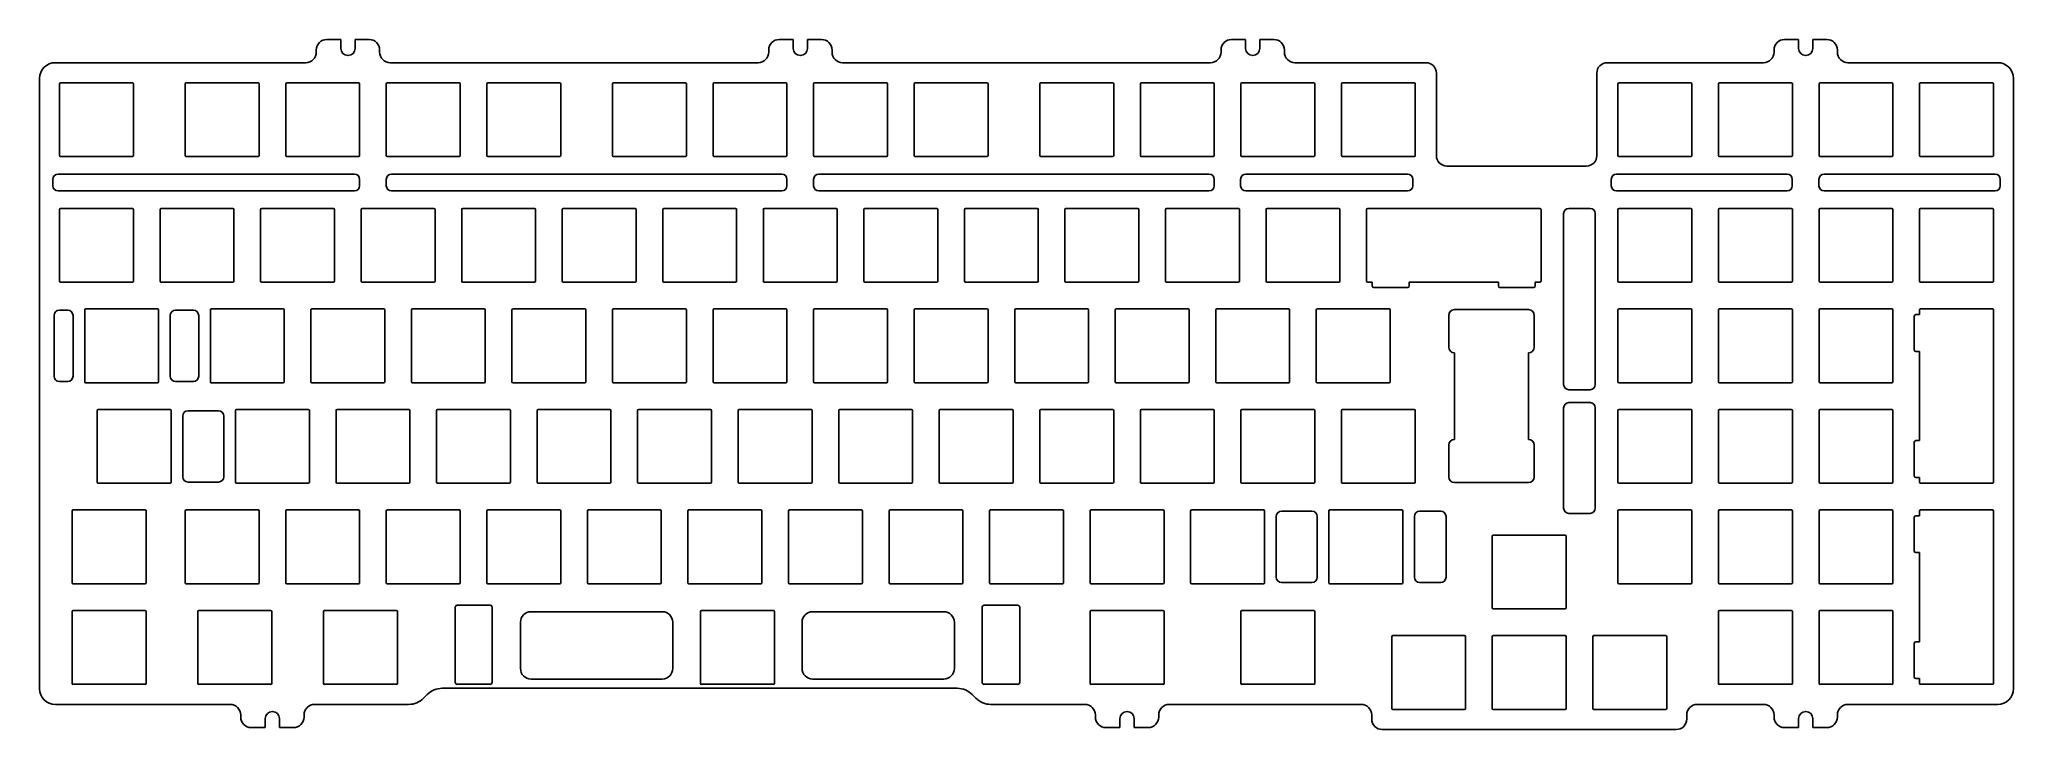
# Model space of a CAD drawing. Header units: millimetres. Extents: x -1 to 373, y -101 to 29.
import ezdxf

# ---------------------------------------------------------------- set-up
doc = ezdxf.new("R2010")
doc.units = ezdxf.units.MM

msp = doc.modelspace()

# ---------------------------------------------------------------- linework, layer by layer
at = {"color": 7, "linetype": 'Continuous', "lineweight": 25}
for p, q in [((51.18, 27.09), (51.18, 27.49)), ((55.83, 29.49), (53.18, 29.49)), ((55.83, 27.79), (55.83, 29.49)), ((61.18, 29.49), (58.53, 29.49)), ((58.53, 29.49), (58.53, 27.79)), ((63.18, 27.49), (63.18, 27.09)), ((136.89, 27.09), (136.89, 27.49)), ((141.54, 29.49), (138.89, 29.49)), ((141.54, 27.79), (141.54, 29.49)), ((146.89, 29.49), (144.24, 29.49)), ((144.24, 29.49), (144.24, 27.79)), ((148.89, 27.49), (148.89, 27.09)), ((222.6, 27.09), (222.6, 27.49)), ((227.25, 29.49), (224.6, 29.49)), ((227.25, 27.79), (227.25, 29.49)), ((232.6, 29.49), (229.95, 29.49)), ((229.95, 29.49), (229.95, 27.79)), ((234.6, 27.49), (234.6, 27.09)), ((327.38, 27.09), (327.38, 27.49)), ((332.02, 29.49), (329.38, 29.49)), ((332.02, 27.79), (332.02, 29.49)), ((337.38, 29.49), (334.73, 29.49)), ((334.73, 29.49), (334.73, 27.79)), ((339.38, 27.49), (339.38, 27.09)), ((49.18, 25.09), (1.73, 25.09)), ((134.89, 25.09), (65.18, 25.09)), ((220.6, 25.09), (150.89, 25.09)), ((261.41, 25.09), (236.6, 25.09)), ((263.41, 7.49), (263.41, 23.09)), ((293.8, 23.09), (293.8, 7.49)), ((325.38, 25.09), (295.8, 25.09)), ((369.75, 25.09), (341.38, 25.09)), ((-1.27, 22.09), (-1.27, -93.53)), ((2.52, 7.49), (2.52, 21.09)), ((2.73, 21.29), (16.32, 21.29)), ((16.52, 21.09), (16.52, 7.49)), ((26.34, 7.49), (26.34, 21.09)), ((26.54, 21.29), (40.14, 21.29)), ((40.34, 21.09), (40.34, 7.49)), ((45.39, 7.49), (45.39, 21.09)), ((45.59, 21.29), (59.19, 21.29)), ((59.39, 21.09), (59.39, 7.49)), ((64.44, 7.49), (64.44, 21.09)), ((64.64, 21.29), (78.24, 21.29)), ((78.44, 21.09), (78.44, 7.49)), ((83.49, 7.49), (83.49, 21.09)), ((83.69, 21.29), (97.29, 21.29)), ((97.49, 21.09), (97.49, 7.49)), ((107.3, 7.49), (107.3, 21.09)), ((107.5, 21.29), (121.1, 21.29)), ((121.3, 21.09), (121.3, 7.49)), ((126.35, 7.49), (126.35, 21.09)), ((126.55, 21.29), (140.15, 21.29)), ((140.35, 21.09), (140.35, 7.49)), ((145.4, 7.49), (145.4, 21.09)), ((145.6, 21.29), (159.2, 21.29)), ((159.4, 21.09), (159.4, 7.49)), ((164.45, 7.49), (164.45, 21.09)), ((164.65, 21.29), (178.25, 21.29)), ((178.45, 21.09), (178.45, 7.49)), ((188.26, 7.49), (188.26, 21.09)), ((188.46, 21.29), (202.06, 21.29)), ((202.26, 21.09), (202.26, 7.49)), ((207.31, 7.49), (207.31, 21.09)), ((207.51, 21.29), (221.11, 21.29)), ((221.31, 21.09), (221.31, 7.49)), ((226.36, 7.49), (226.36, 21.09)), ((226.56, 21.29), (240.16, 21.29)), ((240.36, 21.09), (240.36, 7.49)), ((245.41, 7.49), (245.41, 21.09)), ((245.61, 21.29), (259.21, 21.29)), ((259.41, 21.09), (259.41, 7.49)), ((297.8, 7.49), (297.8, 21.09)), ((298, 21.29), (311.6, 21.29)), ((311.8, 21.09), (311.8, 7.49)), ((316.85, 7.49), (316.85, 21.09)), ((317.05, 21.29), (330.65, 21.29)), ((330.85, 21.09), (330.85, 7.49)), ((335.9, 7.49), (335.9, 21.09)), ((336.1, 21.29), (349.7, 21.29)), ((349.9, 21.09), (349.9, 7.49)), ((354.95, 7.49), (354.95, 21.09)), ((355.15, 21.29), (368.75, 21.29)), ((368.95, 21.09), (368.95, 7.49)), ((372.75, -93.53), (372.75, 22.09)), ((2.25, 3.98), (58.39, 3.98)), ((16.32, 7.29), (2.73, 7.29)), ((40.14, 7.29), (26.54, 7.29)), ((59.19, 7.29), (45.59, 7.29)), ((78.24, 7.29), (64.64, 7.29)), ((65.43, 3.98), (139.35, 3.98)), ((97.29, 7.29), (83.69, 7.29)), ((121.1, 7.29), (107.5, 7.29)), ((140.15, 7.29), (126.55, 7.29)), ((159.2, 7.29), (145.6, 7.29)), ((146.4, 3.98), (220.31, 3.98)), ((178.25, 7.29), (164.65, 7.29)), ((202.06, 7.29), (188.46, 7.29)), ((221.11, 7.29), (207.51, 7.29)), ((240.16, 7.29), (226.56, 7.29)), ((227.31, 3.98), (257.94, 3.98)), ((259.21, 7.29), (245.61, 7.29)), ((291.8, 5.49), (265.41, 5.49)), ((297.54, 3.98), (329.84, 3.98)), ((311.6, 7.29), (298, 7.29)), ((330.65, 7.29), (317.05, 7.29)), ((349.7, 7.29), (336.1, 7.29)), ((336.88, 3.98), (369.25, 3.98)), ((368.75, 7.29), (355.15, 7.29)), ((1.25, 1.78), (1.25, 2.98)), ((58.39, 0.78), (2.25, 0.78)), ((59.39, 2.98), (59.39, 1.78)), ((64.43, 1.78), (64.43, 2.98)), ((139.35, 0.78), (65.43, 0.78)), ((140.35, 2.98), (140.35, 1.78)), ((145.4, 1.78), (145.4, 2.98)), ((220.31, 0.78), (146.4, 0.78)), ((221.31, 2.98), (221.31, 1.78)), ((226.31, 1.78), (226.31, 2.98)), ((257.94, 0.78), (227.31, 0.78)), ((258.94, 2.98), (258.94, 1.78)), ((296.54, 1.78), (296.54, 2.98)), ((329.84, 0.78), (297.54, 0.78)), ((330.84, 2.98), (330.84, 1.78)), ((335.88, 1.78), (335.88, 2.98)), ((369.25, 0.78), (336.88, 0.78)), ((370.25, 2.98), (370.25, 1.78)), ((2.52, -16.32), (2.52, -2.73)), ((2.73, -2.52), (16.32, -2.52)), ((16.52, -2.73), (16.52, -16.32)), ((21.57, -16.32), (21.57, -2.73)), ((21.77, -2.52), (35.38, -2.52)), ((35.58, -2.73), (35.58, -16.32)), ((40.62, -16.32), (40.62, -2.73)), ((40.83, -2.52), (54.42, -2.52)), ((54.62, -2.73), (54.62, -16.32)), ((59.67, -16.32), (59.67, -2.73)), ((59.88, -2.52), (73.47, -2.52)), ((73.67, -2.73), (73.67, -16.32)), ((78.72, -16.32), (78.72, -2.73)), ((78.92, -2.52), (92.53, -2.52)), ((92.72, -2.73), (92.72, -16.32)), ((97.78, -16.32), (97.78, -2.73)), ((97.97, -2.52), (111.58, -2.52)), ((111.78, -2.73), (111.78, -16.32)), ((116.83, -16.32), (116.83, -2.73)), ((117.03, -2.52), (130.62, -2.52)), ((130.82, -2.73), (130.82, -16.32)), ((135.88, -16.32), (135.88, -2.73)), ((136.07, -2.52), (149.68, -2.52)), ((149.88, -2.73), (149.88, -16.32)), ((154.93, -16.32), (154.93, -2.73)), ((155.12, -2.52), (168.72, -2.52)), ((168.93, -2.73), (168.93, -16.32)), ((173.97, -16.32), (173.97, -2.73)), ((174.18, -2.52), (187.78, -2.52)), ((187.97, -2.73), (187.97, -16.32)), ((193.03, -16.32), (193.03, -2.73)), ((193.22, -2.52), (206.82, -2.52)), ((207.03, -2.73), (207.03, -16.32)), ((212.07, -16.32), (212.07, -2.73)), ((212.28, -2.52), (225.88, -2.52)), ((226.07, -2.73), (226.07, -16.32)), ((231.12, -16.32), (231.12, -2.73)), ((231.32, -2.52), (244.93, -2.52)), ((245.12, -2.73), (245.12, -16.32)), ((250.18, -16.32), (250.18, -2.73)), ((250.38, -2.52), (283.02, -2.52)), ((283.23, -2.73), (283.23, -16.32)), ((287.51, -35.88), (287.51, -3.52)), ((288.51, -2.52), (292.51, -2.52)), ((293.51, -3.52), (293.51, -35.88)), ((297.8, -16.32), (297.8, -2.73)), ((298, -2.52), (311.6, -2.52)), ((311.8, -2.73), (311.8, -16.32)), ((316.85, -16.32), (316.85, -2.73)), ((317.05, -2.52), (330.65, -2.52)), ((330.85, -2.73), (330.85, -16.32)), ((335.9, -16.32), (335.9, -2.73)), ((336.1, -2.52), (349.7, -2.52)), ((349.9, -2.73), (349.9, -16.32)), ((354.95, -16.32), (354.95, -2.73)), ((355.15, -2.52), (368.75, -2.52)), ((368.95, -2.73), (368.95, -16.32)), ((16.32, -16.52), (2.73, -16.52)), ((35.38, -16.52), (21.77, -16.52)), ((54.42, -16.52), (40.83, -16.52)), ((73.47, -16.52), (59.88, -16.52)), ((92.53, -16.52), (78.92, -16.52)), ((111.58, -16.52), (97.97, -16.52)), ((130.62, -16.52), (117.03, -16.52)), ((149.68, -16.52), (136.07, -16.52)), ((168.72, -16.52), (155.12, -16.52)), ((187.78, -16.52), (174.18, -16.52)), ((206.82, -16.52), (193.22, -16.52)), ((225.88, -16.52), (212.28, -16.52)), ((244.93, -16.52), (231.32, -16.52)), ((251.26, -16.52), (250.38, -16.52)), ((251.26, -17.23), (251.26, -16.52)), ((257.96, -17.52), (251.56, -17.52)), ((275.14, -16.52), (258.26, -16.52)), ((258.26, -16.52), (258.26, -17.23)), ((275.14, -17.23), (275.14, -16.52)), ((281.84, -17.52), (275.44, -17.52)), ((283.02, -16.52), (282.14, -16.52)), ((282.14, -16.52), (282.14, -17.23)), ((311.6, -16.52), (298, -16.52)), ((330.65, -16.52), (317.05, -16.52)), ((349.7, -16.52), (336.1, -16.52)), ((368.75, -16.52), (355.15, -16.52)), ((2.49, -21.82), (4.09, -21.82)), ((7.29, -35.38), (7.29, -21.77)), ((7.49, -21.57), (21.09, -21.57)), ((21.29, -21.77), (21.29, -35.38)), ((24.49, -21.82), (27.9, -21.82)), ((31.1, -35.38), (31.1, -21.77)), ((31.3, -21.57), (44.9, -21.57)), ((45.1, -21.77), (45.1, -35.38)), ((50.15, -35.38), (50.15, -21.77)), ((50.35, -21.57), (63.95, -21.57)), ((64.15, -21.77), (64.15, -35.38)), ((69.2, -35.38), (69.2, -21.77)), ((69.4, -21.57), (83, -21.57)), ((83.2, -21.77), (83.2, -35.38)), ((88.25, -35.38), (88.25, -21.77)), ((88.45, -21.57), (102.05, -21.57)), ((102.25, -21.77), (102.25, -35.38)), ((107.3, -35.38), (107.3, -21.77)), ((107.5, -21.57), (121.1, -21.57)), ((121.3, -21.77), (121.3, -35.38)), ((126.35, -35.38), (126.35, -21.77)), ((126.55, -21.57), (140.15, -21.57)), ((140.35, -21.77), (140.35, -35.38)), ((145.4, -35.38), (145.4, -21.77)), ((145.6, -21.57), (159.2, -21.57)), ((159.4, -21.77), (159.4, -35.38)), ((164.45, -35.38), (164.45, -21.77)), ((164.65, -21.57), (178.25, -21.57)), ((178.45, -21.77), (178.45, -35.38)), ((183.5, -35.38), (183.5, -21.77)), ((183.7, -21.57), (197.3, -21.57)), ((197.5, -21.77), (197.5, -35.38)), ((202.55, -35.38), (202.55, -21.77)), ((202.75, -21.57), (216.35, -21.57)), ((216.55, -21.77), (216.55, -35.38)), ((221.6, -35.38), (221.6, -21.77)), ((221.8, -21.57), (235.4, -21.57)), ((235.6, -21.77), (235.6, -35.38)), ((240.65, -21.77), (240.65, -35.38)), ((254.45, -21.57), (240.85, -21.57)), ((254.65, -35.38), (254.65, -21.77)), ((280.84, -21.7), (266.84, -21.7)), ((297.8, -35.38), (297.8, -21.77)), ((298, -21.57), (311.6, -21.57)), ((311.8, -21.77), (311.8, -35.38)), ((316.85, -35.38), (316.85, -21.77)), ((317.05, -21.57), (330.65, -21.57)), ((330.85, -21.77), (330.85, -35.38)), ((335.9, -35.38), (335.9, -21.77)), ((336.1, -21.57), (349.7, -21.57)), ((349.9, -21.77), (349.9, -35.38)), ((354.95, -22.66), (354.95, -21.77)), ((355.15, -21.57), (368.75, -21.57)), ((368.95, -21.77), (368.95, -54.42)), ((1.49, -34.33), (1.49, -22.82)), ((5.09, -22.82), (5.09, -34.33)), ((23.49, -34.33), (23.49, -22.82)), ((28.9, -22.82), (28.9, -34.33)), ((265.74, -22.8), (265.74, -28.8)), ((281.94, -28.8), (281.94, -22.8)), ((353.95, -29.36), (353.95, -22.96)), ((354.25, -22.66), (354.95, -22.66)), ((266.84, -29.9), (266.84, -46.3)), ((280.84, -46.3), (280.84, -29.9)), ((354.95, -29.66), (354.25, -29.66)), ((354.95, -46.54), (354.95, -29.66)), ((4.09, -35.33), (2.49, -35.33)), ((21.09, -35.58), (7.49, -35.58)), ((27.9, -35.33), (24.49, -35.33)), ((44.9, -35.58), (31.3, -35.58)), ((63.95, -35.58), (50.35, -35.58)), ((83, -35.58), (69.4, -35.58)), ((102.05, -35.58), (88.45, -35.58)), ((121.1, -35.58), (107.5, -35.58)), ((140.15, -35.58), (126.55, -35.58)), ((159.2, -35.58), (145.6, -35.58)), ((178.25, -35.58), (164.65, -35.58)), ((197.3, -35.58), (183.7, -35.58)), ((216.35, -35.58), (202.75, -35.58)), ((235.4, -35.58), (221.8, -35.58)), ((240.85, -35.58), (254.45, -35.58)), ((292.51, -36.88), (288.51, -36.88)), ((311.6, -35.58), (298, -35.58)), ((330.65, -35.58), (317.05, -35.58)), ((349.7, -35.58), (336.1, -35.58)), ((9.67, -40.83), (9.67, -54.42)), ((23.47, -40.62), (9.87, -40.62)), ((23.67, -54.42), (23.67, -40.83)), ((26.87, -40.88), (32.66, -40.88)), ((35.86, -54.42), (35.86, -40.83)), ((36.06, -40.62), (49.66, -40.62)), ((49.86, -40.83), (49.86, -54.42)), ((54.91, -54.42), (54.91, -40.83)), ((55.11, -40.62), (68.71, -40.62)), ((68.91, -40.83), (68.91, -54.42)), ((73.96, -54.42), (73.96, -40.83)), ((74.16, -40.62), (87.76, -40.62)), ((87.96, -40.83), (87.96, -54.42)), ((93.01, -54.42), (93.01, -40.83)), ((93.21, -40.62), (106.81, -40.62)), ((107.01, -40.83), (107.01, -54.42)), ((112.06, -54.42), (112.06, -40.83)), ((112.26, -40.62), (125.86, -40.62)), ((126.06, -40.83), (126.06, -54.42)), ((131.11, -54.42), (131.11, -40.83)), ((131.31, -40.62), (144.91, -40.62)), ((145.11, -40.83), (145.11, -54.42)), ((150.16, -54.42), (150.16, -40.83)), ((150.36, -40.62), (163.96, -40.62)), ((164.16, -40.83), (164.16, -54.42)), ((169.21, -54.42), (169.21, -40.83)), ((169.41, -40.62), (183.01, -40.62)), ((183.21, -40.83), (183.21, -54.42)), ((188.26, -54.42), (188.26, -40.83)), ((188.46, -40.62), (202.06, -40.62)), ((202.26, -40.83), (202.26, -54.42)), ((207.31, -54.42), (207.31, -40.83)), ((207.51, -40.62), (221.11, -40.62)), ((221.31, -40.83), (221.31, -54.42)), ((226.36, -54.42), (226.36, -40.83)), ((226.56, -40.62), (240.16, -40.62)), ((240.36, -40.83), (240.36, -54.42)), ((245.41, -40.83), (245.41, -54.42)), ((259.21, -40.62), (245.61, -40.62)), ((259.41, -54.42), (259.41, -40.83)), ((287.51, -59.33), (287.51, -40.33)), ((288.51, -39.33), (292.51, -39.33)), ((293.51, -40.33), (293.51, -59.33)), ((297.8, -54.42), (297.8, -40.83)), ((298, -40.62), (311.6, -40.62)), ((311.8, -40.83), (311.8, -54.42)), ((316.85, -54.42), (316.85, -40.83)), ((317.05, -40.62), (330.65, -40.62)), ((330.85, -40.83), (330.85, -54.42)), ((335.9, -54.42), (335.9, -40.83)), ((336.1, -40.62), (349.7, -40.62)), ((349.9, -40.83), (349.9, -54.42)), ((25.87, -53.38), (25.87, -41.88)), ((33.66, -41.88), (33.66, -53.38)), ((265.74, -47.4), (265.74, -53.4)), ((281.94, -53.4), (281.94, -47.4)), ((353.95, -53.24), (353.95, -46.84)), ((354.25, -46.54), (354.95, -46.54)), ((9.87, -54.62), (23.47, -54.62)), ((32.66, -54.38), (26.87, -54.38)), ((49.66, -54.62), (36.06, -54.62)), ((68.71, -54.62), (55.11, -54.62)), ((87.76, -54.62), (74.16, -54.62)), ((106.81, -54.62), (93.21, -54.62)), ((125.86, -54.62), (112.26, -54.62)), ((144.91, -54.62), (131.31, -54.62)), ((163.96, -54.62), (150.36, -54.62)), ((183.01, -54.62), (169.41, -54.62)), ((202.06, -54.62), (188.46, -54.62)), ((221.11, -54.62), (207.51, -54.62)), ((240.16, -54.62), (226.56, -54.62)), ((245.61, -54.62), (259.21, -54.62)), ((266.84, -54.5), (280.84, -54.5)), ((311.6, -54.62), (298, -54.62)), ((330.65, -54.62), (317.05, -54.62)), ((349.7, -54.62), (336.1, -54.62)), ((354.95, -53.54), (354.25, -53.54)), ((354.95, -54.42), (354.95, -53.54)), ((368.75, -54.62), (355.15, -54.62)), ((18.71, -59.67), (5.11, -59.67)), ((40.14, -59.67), (26.54, -59.67)), ((45.59, -59.67), (59.19, -59.67)), ((64.64, -59.67), (78.24, -59.67)), ((83.69, -59.67), (97.29, -59.67)), ((102.74, -59.67), (116.34, -59.67)), ((121.79, -59.67), (135.39, -59.67)), ((140.84, -59.67), (154.44, -59.67)), ((159.89, -59.67), (173.49, -59.67)), ((178.94, -59.67), (192.54, -59.67)), ((197.99, -59.67), (211.59, -59.67)), ((217.04, -59.67), (230.64, -59.67)), ((243.23, -59.67), (256.83, -59.67)), ((298, -59.67), (311.6, -59.67)), ((317.05, -59.67), (330.65, -59.67)), ((336.1, -59.67), (349.7, -59.67)), ((355.15, -59.67), (368.75, -59.67)), ((4.91, -59.88), (4.91, -73.47)), ((18.91, -73.47), (18.91, -59.88)), ((26.34, -59.88), (26.34, -73.47)), ((40.34, -73.47), (40.34, -59.88)), ((45.39, -73.47), (45.39, -59.88)), ((59.39, -59.88), (59.39, -73.47)), ((64.44, -73.47), (64.44, -59.88)), ((78.44, -59.88), (78.44, -73.47)), ((83.49, -73.47), (83.49, -59.88)), ((97.49, -59.88), (97.49, -73.47)), ((102.54, -73.47), (102.54, -59.88)), ((116.54, -59.88), (116.54, -73.47)), ((121.59, -73.47), (121.59, -59.88)), ((135.59, -59.88), (135.59, -73.47)), ((140.64, -73.47), (140.64, -59.88)), ((154.64, -59.88), (154.64, -73.47)), ((159.69, -73.47), (159.69, -59.88)), ((173.69, -59.88), (173.69, -73.47)), ((178.74, -73.47), (178.74, -59.88)), ((192.74, -59.88), (192.74, -73.47)), ((197.79, -73.47), (197.79, -59.88)), ((211.79, -59.88), (211.79, -73.47)), ((216.84, -73.47), (216.84, -59.88)), ((230.84, -59.88), (230.84, -73.47)), ((233.04, -72.42), (233.04, -60.92)), ((234.04, -59.92), (239.83, -59.92)), ((240.83, -60.92), (240.83, -72.42)), ((243.03, -73.47), (243.03, -59.88)), ((257.03, -59.88), (257.03, -73.47)), ((259.23, -72.42), (259.23, -60.92)), ((260.23, -59.92), (264.23, -59.92)), ((265.23, -60.92), (265.23, -72.42)), ((292.51, -60.33), (288.51, -60.33)), ((297.8, -73.47), (297.8, -59.88)), ((311.8, -59.88), (311.8, -73.47)), ((316.85, -73.47), (316.85, -59.88)), ((330.85, -59.88), (330.85, -73.47)), ((335.9, -73.47), (335.9, -59.88)), ((349.9, -59.88), (349.9, -73.47)), ((353.95, -67.46), (353.95, -61.06)), ((354.25, -60.76), (354.95, -60.76)), ((354.95, -60.76), (354.95, -59.88)), ((368.95, -59.88), (368.95, -92.53)), ((273.99, -78.24), (273.99, -64.64)), ((274.19, -64.44), (287.79, -64.44)), ((287.99, -64.64), (287.99, -78.24)), ((354.95, -67.76), (354.25, -67.76)), ((354.95, -84.64), (354.95, -67.76)), ((5.11, -73.67), (18.71, -73.67)), ((26.54, -73.67), (40.14, -73.67)), ((59.19, -73.67), (45.59, -73.67)), ((78.24, -73.67), (64.64, -73.67)), ((97.29, -73.67), (83.69, -73.67)), ((116.34, -73.67), (102.74, -73.67)), ((135.39, -73.67), (121.79, -73.67)), ((154.44, -73.67), (140.84, -73.67)), ((173.49, -73.67), (159.89, -73.67)), ((192.54, -73.67), (178.94, -73.67)), ((211.59, -73.67), (197.99, -73.67)), ((230.64, -73.67), (217.04, -73.67)), ((239.83, -73.42), (234.04, -73.42)), ((256.83, -73.67), (243.23, -73.67)), ((264.23, -73.42), (260.23, -73.42)), ((311.6, -73.67), (298, -73.67)), ((330.65, -73.67), (317.05, -73.67)), ((349.7, -73.67), (336.1, -73.67)), ((77.49, -78.12), (77.49, -92.33)), ((77.89, -77.72), (84.09, -77.72)), ((84.49, -92.33), (84.49, -78.12)), ((177.32, -92.33), (177.32, -78.12)), ((177.72, -77.72), (184.05, -77.72)), ((184.45, -92.33), (184.45, -78.12)), ((287.79, -78.44), (274.19, -78.44)), ((4.91, -78.92), (4.91, -92.53)), ((18.71, -78.72), (5.11, -78.72)), ((18.91, -92.53), (18.91, -78.92)), ((28.72, -78.92), (28.72, -92.53)), ((42.52, -78.72), (28.92, -78.72)), ((42.72, -92.53), (42.72, -78.92)), ((52.53, -78.92), (52.53, -92.53)), ((66.33, -78.72), (52.73, -78.72)), ((66.53, -92.53), (66.53, -78.92)), ((89.86, -89.72), (89.86, -80.97)), ((91.86, -78.97), (116.72, -78.97)), ((118.72, -89.72), (118.72, -80.97)), ((123.97, -78.92), (123.97, -92.53)), ((137.77, -78.72), (124.17, -78.72)), ((137.97, -92.53), (137.97, -78.92)), ((143.22, -89.72), (143.22, -80.97)), ((145.22, -78.97), (170.07, -78.97)), ((172.07, -80.97), (172.07, -89.72)), ((197.79, -78.92), (197.79, -92.53)), ((211.59, -78.72), (197.99, -78.72)), ((211.79, -92.53), (211.79, -78.92)), ((226.36, -78.92), (226.36, -92.53)), ((240.16, -78.72), (226.56, -78.72)), ((240.36, -92.53), (240.36, -78.92)), ((316.85, -78.92), (316.85, -92.53)), ((330.65, -78.72), (317.05, -78.72)), ((330.85, -92.53), (330.85, -78.92)), ((335.9, -78.92), (335.9, -92.53)), ((349.7, -78.72), (336.1, -78.72)), ((349.9, -92.53), (349.9, -78.92)), ((254.94, -97.29), (254.94, -83.69)), ((255.14, -83.49), (268.74, -83.49)), ((268.94, -83.69), (268.94, -97.29)), ((273.99, -97.29), (273.99, -83.69)), ((274.19, -83.49), (287.79, -83.49)), ((287.99, -83.69), (287.99, -97.29)), ((293.04, -97.29), (293.04, -83.69)), ((293.24, -83.49), (306.84, -83.49)), ((307.04, -83.69), (307.04, -97.29)), ((353.95, -91.34), (353.95, -84.94)), ((354.25, -84.64), (354.95, -84.64)), ((5.11, -92.72), (18.71, -92.72)), ((28.92, -92.72), (42.52, -92.72)), ((52.73, -92.72), (66.33, -92.72)), ((75.03, -93.47), (172.62, -93.47)), ((77.89, -92.72), (84.09, -92.72)), ((116.72, -91.72), (91.86, -91.72)), ((124.17, -92.72), (137.77, -92.72)), ((170.07, -91.72), (145.22, -91.72)), ((177.72, -92.72), (184.05, -92.72)), ((197.99, -92.72), (211.59, -92.72)), ((226.56, -92.72), (240.16, -92.72)), ((317.05, -92.72), (330.65, -92.72)), ((336.1, -92.72), (349.7, -92.72)), ((354.95, -91.64), (354.25, -91.64)), ((354.95, -92.53), (354.95, -91.64)), ((368.75, -92.72), (355.15, -92.72)), ((1.73, -96.53), (34.86, -96.53)), ((50.86, -96.53), (68.67, -96.53)), ((71.5, -95.35), (72.2, -94.65)), ((175.45, -94.65), (176.15, -95.35)), ((178.98, -96.53), (196.79, -96.53)), ((212.79, -96.53), (249.14, -96.53)), ((312.84, -96.53), (325.38, -96.53)), ((341.38, -96.53), (369.75, -96.53)), ((36.86, -98.92), (36.86, -98.53)), ((38.86, -100.92), (41.51, -100.92)), ((41.51, -100.92), (41.51, -99.22)), ((44.21, -99.22), (44.21, -100.92)), ((44.21, -100.92), (46.86, -100.92)), ((48.86, -98.53), (48.86, -98.92)), ((198.79, -98.92), (198.79, -98.53)), ((200.79, -100.92), (203.44, -100.92)), ((203.44, -100.92), (203.44, -99.22)), ((206.14, -99.22), (206.14, -100.92)), ((206.14, -100.92), (208.79, -100.92)), ((210.79, -98.53), (210.79, -98.92)), ((251.14, -98.53), (251.14, -99.29)), ((268.74, -97.49), (255.14, -97.49)), ((287.79, -97.49), (274.19, -97.49)), ((306.84, -97.49), (293.24, -97.49)), ((310.84, -99.29), (310.84, -98.53)), ((327.38, -98.92), (327.38, -98.53)), ((329.38, -100.92), (332.02, -100.92)), ((332.02, -100.92), (332.02, -99.22)), ((334.73, -99.22), (334.73, -100.92)), ((334.73, -100.92), (337.38, -100.92)), ((339.38, -98.53), (339.38, -98.92)), ((253.14, -101.29), (308.84, -101.29))]:
    msp.add_line(p, q, dxfattribs=at)
for centre, radius, start, end in [((49.18, 27.09), 2, 270, 0), ((53.18, 27.49), 2, 90, 180), ((57.18, 27.79), 1.35, 180, 0), ((61.18, 27.49), 2, 0, 90), ((65.18, 27.09), 2, 180, 270), ((134.89, 27.09), 2, 270, 0), ((138.89, 27.49), 2, 90, 180), ((142.89, 27.79), 1.35, 180, 0), ((146.89, 27.49), 2, 0, 90), ((150.89, 27.09), 2, 180, 270), ((220.6, 27.09), 2, 270, 0), ((224.6, 27.49), 2, 90, 180), ((228.6, 27.79), 1.35, 180, 0), ((232.6, 27.49), 2, 0, 90), ((236.6, 27.09), 2, 180, 270), ((325.38, 27.09), 2, 270, 0), ((329.38, 27.49), 2, 90, 180), ((333.38, 27.79), 1.35, 180, 0), ((337.38, 27.49), 2, 0, 90), ((341.38, 27.09), 2, 180, 270), ((1.73, 22.09), 3, 90, 180), ((261.41, 23.09), 2, 0, 90), ((295.8, 23.09), 2, 90, 180), ((369.75, 22.09), 3, 0, 90), ((2.73, 21.09), 0.2, 90, 180), ((16.32, 21.09), 0.2, 0, 90), ((26.54, 21.09), 0.2, 90, 180), ((40.14, 21.09), 0.2, 0, 90), ((45.59, 21.09), 0.2, 90, 180), ((59.19, 21.09), 0.2, 0, 90), ((64.64, 21.09), 0.2, 90, 180), ((78.24, 21.09), 0.2, 0, 90), ((83.69, 21.09), 0.2, 90, 180), ((97.29, 21.09), 0.2, 0, 90), ((107.5, 21.09), 0.2, 90, 180), ((121.1, 21.09), 0.2, 0, 90), ((126.55, 21.09), 0.2, 90, 180), ((140.15, 21.09), 0.2, 0, 90), ((145.6, 21.09), 0.2, 90, 180), ((159.2, 21.09), 0.2, 0, 90), ((164.65, 21.09), 0.2, 90, 180), ((178.25, 21.09), 0.2, 0, 90), ((188.46, 21.09), 0.2, 90, 180), ((202.06, 21.09), 0.2, 0, 90), ((207.51, 21.09), 0.2, 90, 180), ((221.11, 21.09), 0.2, 0, 90), ((226.56, 21.09), 0.2, 90, 180), ((240.16, 21.09), 0.2, 0, 90), ((245.61, 21.09), 0.2, 90, 180), ((259.21, 21.09), 0.2, 0, 90), ((298, 21.09), 0.2, 90, 180), ((311.6, 21.09), 0.2, 0, 90), ((317.05, 21.09), 0.2, 90, 180), ((330.65, 21.09), 0.2, 0, 90), ((336.1, 21.09), 0.2, 90, 180), ((349.7, 21.09), 0.2, 0, 90), ((355.15, 21.09), 0.2, 90, 180), ((368.75, 21.09), 0.2, 0, 90), ((2.73, 7.49), 0.2, 180, 270), ((16.32, 7.49), 0.2, 270, 0), ((26.54, 7.49), 0.2, 180, 270), ((40.14, 7.49), 0.2, 270, 0), ((45.59, 7.49), 0.2, 180, 270), ((59.19, 7.49), 0.2, 270, 0), ((64.64, 7.49), 0.2, 180, 270), ((78.24, 7.49), 0.2, 270, 0), ((83.69, 7.49), 0.2, 180, 270), ((97.29, 7.49), 0.2, 270, 0), ((107.5, 7.49), 0.2, 180, 270), ((121.1, 7.49), 0.2, 270, 0), ((126.55, 7.49), 0.2, 180, 270), ((140.15, 7.49), 0.2, 270, 0), ((145.6, 7.49), 0.2, 180, 270), ((159.2, 7.49), 0.2, 270, 0), ((164.65, 7.49), 0.2, 180, 270), ((178.25, 7.49), 0.2, 270, 0), ((188.46, 7.49), 0.2, 180, 270), ((202.06, 7.49), 0.2, 270, 0), ((207.51, 7.49), 0.2, 180, 270), ((221.11, 7.49), 0.2, 270, 0), ((226.56, 7.49), 0.2, 180, 270), ((240.16, 7.49), 0.2, 270, 0), ((245.61, 7.49), 0.2, 180, 270), ((259.21, 7.49), 0.2, 270, 0), ((265.41, 7.49), 2, 180, 270), ((291.8, 7.49), 2, 270, 0), ((298, 7.49), 0.2, 180, 270), ((311.6, 7.49), 0.2, 270, 0), ((317.05, 7.49), 0.2, 180, 270), ((330.65, 7.49), 0.2, 270, 0), ((336.1, 7.49), 0.2, 180, 270), ((349.7, 7.49), 0.2, 270, 0), ((355.15, 7.49), 0.2, 180, 270), ((368.75, 7.49), 0.2, 270, 0), ((2.25, 2.98), 1, 90, 180), ((58.39, 2.98), 1, 0, 90), ((65.43, 2.98), 1, 90, 180), ((139.35, 2.98), 1, 0, 90), ((146.4, 2.98), 1, 90, 180), ((220.31, 2.98), 1, 0, 90), ((227.31, 2.98), 1, 90, 180), ((257.94, 2.98), 1, 0, 90), ((297.54, 2.98), 1, 90, 180), ((329.84, 2.98), 1, 0, 90), ((336.88, 2.98), 1, 90, 180), ((369.25, 2.98), 1, 0, 90), ((2.25, 1.78), 1, 180, 270), ((58.39, 1.78), 1, 270, 0), ((65.43, 1.78), 1, 180, 270), ((139.35, 1.78), 1, 270, 0), ((146.4, 1.78), 1, 180, 270), ((220.31, 1.78), 1, 270, 0), ((227.31, 1.78), 1, 180, 270), ((257.94, 1.78), 1, 270, 0), ((297.54, 1.78), 1, 180, 270), ((329.84, 1.78), 1, 270, 0), ((336.88, 1.78), 1, 180, 270), ((369.25, 1.78), 1, 270, 0), ((2.73, -2.73), 0.2, 90, 180), ((16.32, -2.73), 0.2, 0, 90), ((21.77, -2.73), 0.2, 90, 180), ((35.38, -2.73), 0.2, 0, 90), ((40.83, -2.73), 0.2, 90, 180), ((54.42, -2.73), 0.2, 0, 90), ((59.88, -2.73), 0.2, 90, 180), ((73.47, -2.73), 0.2, 0, 90), ((78.92, -2.73), 0.2, 90, 180), ((92.53, -2.73), 0.2, 0, 90), ((97.97, -2.73), 0.2, 90, 180), ((111.58, -2.73), 0.2, 0, 90), ((117.03, -2.73), 0.2, 90, 180), ((130.62, -2.73), 0.2, 0, 90), ((136.07, -2.73), 0.2, 90, 180), ((149.68, -2.73), 0.2, 0, 90), ((155.12, -2.73), 0.2, 90, 180), ((168.72, -2.73), 0.2, 0, 90), ((174.18, -2.73), 0.2, 90, 180), ((187.78, -2.73), 0.2, 0, 90), ((193.22, -2.73), 0.2, 90, 180), ((206.82, -2.73), 0.2, 0, 90), ((212.28, -2.73), 0.2, 90, 180), ((225.88, -2.73), 0.2, 0, 90), ((231.32, -2.73), 0.2, 90, 180), ((244.93, -2.73), 0.2, 0, 90), ((250.38, -2.73), 0.2, 90, 180), ((283.02, -2.73), 0.2, 0, 90), ((288.51, -3.52), 1, 90, 180), ((292.51, -3.52), 1, 0, 90), ((298, -2.73), 0.2, 90, 180), ((311.6, -2.73), 0.2, 0, 90), ((317.05, -2.73), 0.2, 90, 180), ((330.65, -2.73), 0.2, 0, 90), ((336.1, -2.73), 0.2, 90, 180), ((349.7, -2.73), 0.2, 0, 90), ((355.15, -2.73), 0.2, 90, 180), ((368.75, -2.73), 0.2, 0, 90), ((2.73, -16.32), 0.2, 180, 270), ((16.32, -16.32), 0.2, 270, 0), ((21.77, -16.32), 0.2, 180, 270), ((35.38, -16.32), 0.2, 270, 0), ((40.83, -16.32), 0.2, 180, 270), ((54.42, -16.32), 0.2, 270, 0), ((59.88, -16.32), 0.2, 180, 270), ((73.47, -16.32), 0.2, 270, 0), ((78.92, -16.32), 0.2, 180, 270), ((92.53, -16.32), 0.2, 270, 0), ((97.97, -16.32), 0.2, 180, 270), ((111.58, -16.32), 0.2, 270, 0), ((117.03, -16.32), 0.2, 180, 270), ((130.62, -16.32), 0.2, 270, 0), ((136.07, -16.32), 0.2, 180, 270), ((149.68, -16.32), 0.2, 270, 0), ((155.12, -16.32), 0.2, 180, 270), ((168.72, -16.32), 0.2, 270, 0), ((174.18, -16.32), 0.2, 180, 270), ((187.78, -16.32), 0.2, 270, 0), ((193.22, -16.32), 0.2, 180, 270), ((206.82, -16.32), 0.2, 270, 0), ((212.28, -16.32), 0.2, 180, 270), ((225.88, -16.32), 0.2, 270, 0), ((231.32, -16.32), 0.2, 180, 270), ((244.93, -16.32), 0.2, 270, 0), ((250.38, -16.32), 0.2, 180, 270), ((251.56, -17.23), 0.3, 180, 270), ((257.96, -17.23), 0.3, 270, 0), ((275.44, -17.23), 0.3, 180, 270), ((281.84, -17.23), 0.3, 270, 0), ((283.02, -16.32), 0.2, 270, 0), ((298, -16.32), 0.2, 180, 270), ((311.6, -16.32), 0.2, 270, 0), ((317.05, -16.32), 0.2, 180, 270), ((330.65, -16.32), 0.2, 270, 0), ((336.1, -16.32), 0.2, 180, 270), ((349.7, -16.32), 0.2, 270, 0), ((355.15, -16.32), 0.2, 180, 270), ((368.75, -16.32), 0.2, 270, 0), ((2.49, -22.82), 1, 90, 180), ((4.09, -22.82), 1, 0, 90), ((7.49, -21.77), 0.2, 90, 180), ((21.09, -21.77), 0.2, 0, 90), ((24.49, -22.82), 1, 90, 180), ((27.9, -22.82), 1, 0, 90), ((31.3, -21.77), 0.2, 90, 180), ((44.9, -21.77), 0.2, 0, 90), ((50.35, -21.77), 0.2, 90, 180), ((63.95, -21.77), 0.2, 0, 90), ((69.4, -21.77), 0.2, 90, 180), ((83, -21.77), 0.2, 0, 90), ((88.45, -21.77), 0.2, 90, 180), ((102.05, -21.77), 0.2, 0, 90), ((107.5, -21.77), 0.2, 90, 180), ((121.1, -21.77), 0.2, 0, 90), ((126.55, -21.77), 0.2, 90, 180), ((140.15, -21.77), 0.2, 0, 90), ((145.6, -21.77), 0.2, 90, 180), ((159.2, -21.77), 0.2, 0, 90), ((164.65, -21.77), 0.2, 90, 180), ((178.25, -21.77), 0.2, 0, 90), ((183.7, -21.77), 0.2, 90, 180), ((197.3, -21.77), 0.2, 0, 90), ((202.75, -21.77), 0.2, 90, 180), ((216.35, -21.77), 0.2, 0, 90), ((221.8, -21.77), 0.2, 90, 180), ((235.4, -21.77), 0.2, 0, 90), ((240.85, -21.77), 0.2, 90, 180), ((254.45, -21.77), 0.2, 0, 90), ((266.84, -22.8), 1.1, 90, 180), ((280.84, -22.8), 1.1, 0, 90), ((298, -21.77), 0.2, 90, 180), ((311.6, -21.77), 0.2, 0, 90), ((317.05, -21.77), 0.2, 90, 180), ((330.65, -21.77), 0.2, 0, 90), ((336.1, -21.77), 0.2, 90, 180), ((349.7, -21.77), 0.2, 0, 90), ((355.15, -21.77), 0.2, 90, 180), ((368.75, -21.77), 0.2, 0, 90), ((354.25, -22.96), 0.3, 90, 180), ((266.84, -28.8), 1.1, 180, 270), ((280.84, -28.8), 1.1, 270, 0), ((354.25, -29.36), 0.3, 180, 270), ((2.49, -34.33), 1, 180, 270), ((4.09, -34.33), 1, 270, 0), ((7.49, -35.38), 0.2, 180, 270), ((21.09, -35.38), 0.2, 270, 0), ((24.49, -34.33), 1, 180, 270), ((27.9, -34.33), 1, 270, 0), ((31.3, -35.38), 0.2, 180, 270), ((44.9, -35.38), 0.2, 270, 0), ((50.35, -35.38), 0.2, 180, 270), ((63.95, -35.38), 0.2, 270, 0), ((69.4, -35.38), 0.2, 180, 270), ((83, -35.38), 0.2, 270, 0), ((88.45, -35.38), 0.2, 180, 270), ((102.05, -35.38), 0.2, 270, 0), ((107.5, -35.38), 0.2, 180, 270), ((121.1, -35.38), 0.2, 270, 0), ((126.55, -35.38), 0.2, 180, 270), ((140.15, -35.38), 0.2, 270, 0), ((145.6, -35.38), 0.2, 180, 270), ((159.2, -35.38), 0.2, 270, 0), ((164.65, -35.38), 0.2, 180, 270), ((178.25, -35.38), 0.2, 270, 0), ((183.7, -35.38), 0.2, 180, 270), ((197.3, -35.38), 0.2, 270, 0), ((202.75, -35.38), 0.2, 180, 270), ((216.35, -35.38), 0.2, 270, 0), ((221.8, -35.38), 0.2, 180, 270), ((235.4, -35.38), 0.2, 270, 0), ((240.85, -35.38), 0.2, 180, 270), ((254.45, -35.38), 0.2, 270, 360), ((288.51, -35.88), 1, 180, 270), ((292.51, -35.88), 1, 270, 0), ((298, -35.38), 0.2, 180, 270), ((311.6, -35.38), 0.2, 270, 0), ((317.05, -35.38), 0.2, 180, 270), ((330.65, -35.38), 0.2, 270, 0), ((336.1, -35.38), 0.2, 180, 270), ((349.7, -35.38), 0.2, 270, 0), ((9.87, -40.83), 0.2, 90, 180), ((23.47, -40.83), 0.2, 0, 90), ((26.87, -41.88), 1, 90, 180), ((32.66, -41.88), 1, 0, 90), ((36.06, -40.83), 0.2, 90, 180), ((49.66, -40.83), 0.2, 0, 90), ((55.11, -40.83), 0.2, 90, 180), ((68.71, -40.83), 0.2, 0, 90), ((74.16, -40.83), 0.2, 90, 180), ((87.76, -40.83), 0.2, 0, 90), ((93.21, -40.83), 0.2, 90, 180), ((106.81, -40.83), 0.2, 0, 90), ((112.26, -40.83), 0.2, 90, 180), ((125.86, -40.83), 0.2, 0, 90), ((131.31, -40.83), 0.2, 90, 180), ((144.91, -40.83), 0.2, 0, 90), ((150.36, -40.83), 0.2, 90, 180), ((163.96, -40.83), 0.2, 0, 90), ((169.41, -40.83), 0.2, 90, 180), ((183.01, -40.83), 0.2, 0, 90), ((188.46, -40.83), 0.2, 90, 180), ((202.06, -40.83), 0.2, 0, 90), ((207.51, -40.83), 0.2, 90, 180), ((221.11, -40.83), 0.2, 0, 90), ((226.56, -40.83), 0.2, 90, 180), ((240.16, -40.83), 0.2, 0, 90), ((245.61, -40.83), 0.2, 90, 180), ((259.21, -40.83), 0.2, 0, 90), ((288.51, -40.33), 1, 90, 180), ((292.51, -40.33), 1, 0, 90), ((298, -40.83), 0.2, 90, 180), ((311.6, -40.83), 0.2, 0, 90), ((317.05, -40.83), 0.2, 90, 180), ((330.65, -40.83), 0.2, 0, 90), ((336.1, -40.83), 0.2, 90, 180), ((349.7, -40.83), 0.2, 0, 90), ((266.84, -47.4), 1.1, 90, 180), ((280.84, -47.4), 1.1, 0, 90), ((354.25, -46.84), 0.3, 90, 180), ((9.87, -54.42), 0.2, 180, 270), ((23.47, -54.42), 0.2, 270, 360), ((26.87, -53.38), 1, 180, 270), ((32.66, -53.38), 1, 270, 0), ((36.06, -54.42), 0.2, 180, 270), ((49.66, -54.42), 0.2, 270, 0), ((55.11, -54.42), 0.2, 180, 270), ((68.71, -54.42), 0.2, 270, 0), ((74.16, -54.42), 0.2, 180, 270), ((87.76, -54.42), 0.2, 270, 0), ((93.21, -54.42), 0.2, 180, 270), ((106.81, -54.42), 0.2, 270, 0), ((112.26, -54.42), 0.2, 180, 270), ((125.86, -54.42), 0.2, 270, 0), ((131.31, -54.42), 0.2, 180, 270), ((144.91, -54.42), 0.2, 270, 0), ((150.36, -54.42), 0.2, 180, 270), ((163.96, -54.42), 0.2, 270, 0), ((169.41, -54.42), 0.2, 180, 270), ((183.01, -54.42), 0.2, 270, 0), ((188.46, -54.42), 0.2, 180, 270), ((202.06, -54.42), 0.2, 270, 0), ((207.51, -54.42), 0.2, 180, 270), ((221.11, -54.42), 0.2, 270, 0), ((226.56, -54.42), 0.2, 180, 270), ((240.16, -54.42), 0.2, 270, 0), ((245.61, -54.42), 0.2, 180, 270), ((259.21, -54.42), 0.2, 270, 0), ((266.84, -53.4), 1.1, 180, 270), ((280.84, -53.4), 1.1, 270, 0), ((298, -54.42), 0.2, 180, 270), ((311.6, -54.42), 0.2, 270, 0), ((317.05, -54.42), 0.2, 180, 270), ((330.65, -54.42), 0.2, 270, 0), ((336.1, -54.42), 0.2, 180, 270), ((349.7, -54.42), 0.2, 270, 0), ((354.25, -53.24), 0.3, 180, 270), ((355.15, -54.42), 0.2, 180, 270), ((368.75, -54.42), 0.2, 270, 0), ((5.11, -59.88), 0.2, 90, 180), ((18.71, -59.88), 0.2, 0, 90), ((26.54, -59.88), 0.2, 90, 180), ((40.14, -59.88), 0.2, 0, 90), ((45.59, -59.88), 0.2, 90, 180), ((59.19, -59.88), 0.2, 0, 90), ((64.64, -59.88), 0.2, 90, 180), ((78.24, -59.88), 0.2, 0, 90), ((83.69, -59.88), 0.2, 90, 180), ((97.29, -59.88), 0.2, 0, 90), ((102.74, -59.88), 0.2, 90, 180), ((116.34, -59.88), 0.2, 0, 90), ((121.79, -59.88), 0.2, 90, 180), ((135.39, -59.88), 0.2, 0, 90), ((140.84, -59.88), 0.2, 90, 180), ((154.44, -59.88), 0.2, 0, 90), ((159.89, -59.88), 0.2, 90, 180), ((173.49, -59.88), 0.2, 0, 90), ((178.94, -59.88), 0.2, 90, 180), ((192.54, -59.88), 0.2, 0, 90), ((197.99, -59.88), 0.2, 90, 180), ((211.59, -59.88), 0.2, 0, 90), ((217.04, -59.88), 0.2, 90, 180), ((230.64, -59.88), 0.2, 0, 90), ((243.23, -59.88), 0.2, 90, 180), ((256.83, -59.88), 0.2, 0, 90), ((288.51, -59.33), 1, 180, 270), ((292.51, -59.33), 1, 270, 0), ((298, -59.88), 0.2, 90, 180), ((311.6, -59.88), 0.2, 0, 90), ((317.05, -59.88), 0.2, 90, 180), ((330.65, -59.88), 0.2, 0, 90), ((336.1, -59.88), 0.2, 90, 180), ((349.7, -59.88), 0.2, 0, 90), ((355.15, -59.88), 0.2, 90, 180), ((368.75, -59.88), 0.2, 0, 90), ((234.04, -60.92), 1, 90, 180), ((239.83, -60.92), 1, 0, 90), ((260.23, -60.92), 1, 90, 180), ((264.23, -60.92), 1, 0, 90), ((354.25, -61.06), 0.3, 90, 180), ((274.19, -64.64), 0.2, 90, 180), ((287.79, -64.64), 0.2, 0, 90), ((354.25, -67.46), 0.3, 180, 270), ((5.11, -73.47), 0.2, 180, 270), ((18.71, -73.47), 0.2, 270, 0), ((26.54, -73.47), 0.2, 180, 270), ((40.14, -73.47), 0.2, 270, 0), ((45.59, -73.47), 0.2, 180, 270), ((59.19, -73.47), 0.2, 270, 0), ((64.64, -73.47), 0.2, 180, 270), ((78.24, -73.47), 0.2, 270, 0), ((83.69, -73.47), 0.2, 180, 270), ((97.29, -73.47), 0.2, 270, 0), ((102.74, -73.47), 0.2, 180, 270), ((116.34, -73.47), 0.2, 270, 0), ((121.79, -73.47), 0.2, 180, 270), ((135.39, -73.47), 0.2, 270, 0), ((140.84, -73.47), 0.2, 180, 270), ((154.44, -73.47), 0.2, 270, 0), ((159.89, -73.47), 0.2, 180, 270), ((173.49, -73.47), 0.2, 270, 0), ((178.94, -73.47), 0.2, 180, 270), ((192.54, -73.47), 0.2, 270, 0), ((197.99, -73.47), 0.2, 180, 270), ((211.59, -73.47), 0.2, 270, 0), ((217.04, -73.47), 0.2, 180, 270), ((230.64, -73.47), 0.2, 270, 0), ((234.04, -72.42), 1, 180, 270), ((239.83, -72.42), 1, 270, 0), ((243.23, -73.47), 0.2, 180, 270), ((256.83, -73.47), 0.2, 270, 0), ((260.23, -72.42), 1, 180, 270), ((264.23, -72.42), 1, 270, 0), ((298, -73.47), 0.2, 180, 270), ((311.6, -73.47), 0.2, 270, 0), ((317.05, -73.47), 0.2, 180, 270), ((330.65, -73.47), 0.2, 270, 0), ((336.1, -73.47), 0.2, 180, 270), ((349.7, -73.47), 0.2, 270, 0), ((77.89, -78.12), 0.4, 90, 180), ((84.09, -78.12), 0.4, 0, 90), ((177.72, -78.12), 0.4, 90, 180), ((184.05, -78.12), 0.4, 0, 90), ((274.19, -78.24), 0.2, 180, 270), ((287.79, -78.24), 0.2, 270, 0), ((5.11, -78.92), 0.2, 90, 180), ((18.71, -78.92), 0.2, 0, 90), ((28.92, -78.92), 0.2, 90, 180), ((42.52, -78.92), 0.2, 0, 90), ((52.73, -78.92), 0.2, 90, 180), ((66.33, -78.92), 0.2, 0, 90), ((91.86, -80.97), 2, 90, 180), ((116.72, -80.97), 2, 0, 90), ((124.17, -78.92), 0.2, 90, 180), ((137.77, -78.92), 0.2, 0, 90), ((145.22, -80.97), 2, 90, 180), ((170.07, -80.97), 2, 0, 90), ((197.99, -78.92), 0.2, 90, 180), ((211.59, -78.92), 0.2, 0, 90), ((226.56, -78.92), 0.2, 90, 180), ((240.16, -78.92), 0.2, 0, 90), ((317.05, -78.92), 0.2, 90, 180), ((330.65, -78.92), 0.2, 0, 90), ((336.1, -78.92), 0.2, 90, 180), ((349.7, -78.92), 0.2, 0, 90), ((255.14, -83.69), 0.2, 90, 180), ((268.74, -83.69), 0.2, 0, 90), ((274.19, -83.69), 0.2, 90, 180), ((287.79, -83.69), 0.2, 0, 90), ((293.24, -83.69), 0.2, 90, 180), ((306.84, -83.69), 0.2, 0, 90), ((354.25, -84.94), 0.3, 90, 180), ((91.86, -89.72), 2, 180, 270), ((116.72, -89.72), 2, 270, 0), ((145.22, -89.72), 2, 180, 270), ((170.07, -89.72), 2, 270, 0), ((5.11, -92.53), 0.2, 180, 270), ((18.71, -92.53), 0.2, 270, 360), ((28.92, -92.53), 0.2, 180, 270), ((42.52, -92.53), 0.2, 270, 360), ((52.73, -92.53), 0.2, 180, 270), ((66.33, -92.53), 0.2, 270, 360), ((75.03, -97.47), 4, 90, 135), ((77.89, -92.33), 0.4, 180, 270), ((84.09, -92.33), 0.4, 270, 0), ((124.17, -92.53), 0.2, 180, 270), ((137.77, -92.53), 0.2, 270, 0), ((172.62, -97.47), 4, 45, 90), ((177.72, -92.33), 0.4, 180, 270), ((184.05, -92.33), 0.4, 270, 0), ((197.99, -92.53), 0.2, 180, 270), ((211.59, -92.53), 0.2, 270, 360), ((226.56, -92.53), 0.2, 180, 270), ((240.16, -92.53), 0.2, 270, 360), ((317.05, -92.53), 0.2, 180, 270), ((330.65, -92.53), 0.2, 270, 360), ((336.1, -92.53), 0.2, 180, 270), ((349.7, -92.53), 0.2, 270, 360), ((354.25, -91.34), 0.3, 180, 270), ((355.15, -92.53), 0.2, 180, 270), ((368.75, -92.53), 0.2, 270, 0), ((1.73, -93.53), 3, 180, 270), ((34.86, -98.53), 2, 0, 90), ((50.86, -98.53), 2, 90, 180), ((68.67, -92.53), 4, 270, 315), ((178.98, -92.53), 4, 225, 270), ((196.79, -98.53), 2, 0, 90), ((212.79, -98.53), 2, 90, 180), ((249.14, -98.53), 2, 0, 90), ((312.84, -98.53), 2, 90, 180), ((325.38, -98.53), 2, 0, 90), ((341.38, -98.53), 2, 90, 180), ((369.75, -93.53), 3, 270, 0), ((38.86, -98.92), 2, 180, 270), ((42.86, -99.22), 1.35, 0, 180), ((46.86, -98.92), 2, 270, 0), ((200.79, -98.92), 2, 180, 270), ((204.79, -99.22), 1.35, 0, 180), ((208.79, -98.92), 2, 270, 0), ((253.14, -99.29), 2, 180, 270), ((255.14, -97.29), 0.2, 180, 270), ((268.74, -97.29), 0.2, 270, 0), ((274.19, -97.29), 0.2, 180, 270), ((287.79, -97.29), 0.2, 270, 0), ((293.24, -97.29), 0.2, 180, 270), ((306.84, -97.29), 0.2, 270, 0), ((308.84, -99.29), 2, 270, 0), ((329.38, -98.92), 2, 180, 270), ((333.38, -99.22), 1.35, 0, 180), ((337.38, -98.92), 2, 270, 0)]:
    msp.add_arc(centre, radius, start, end, dxfattribs=at)

doc.saveas('drawing.dxf')
